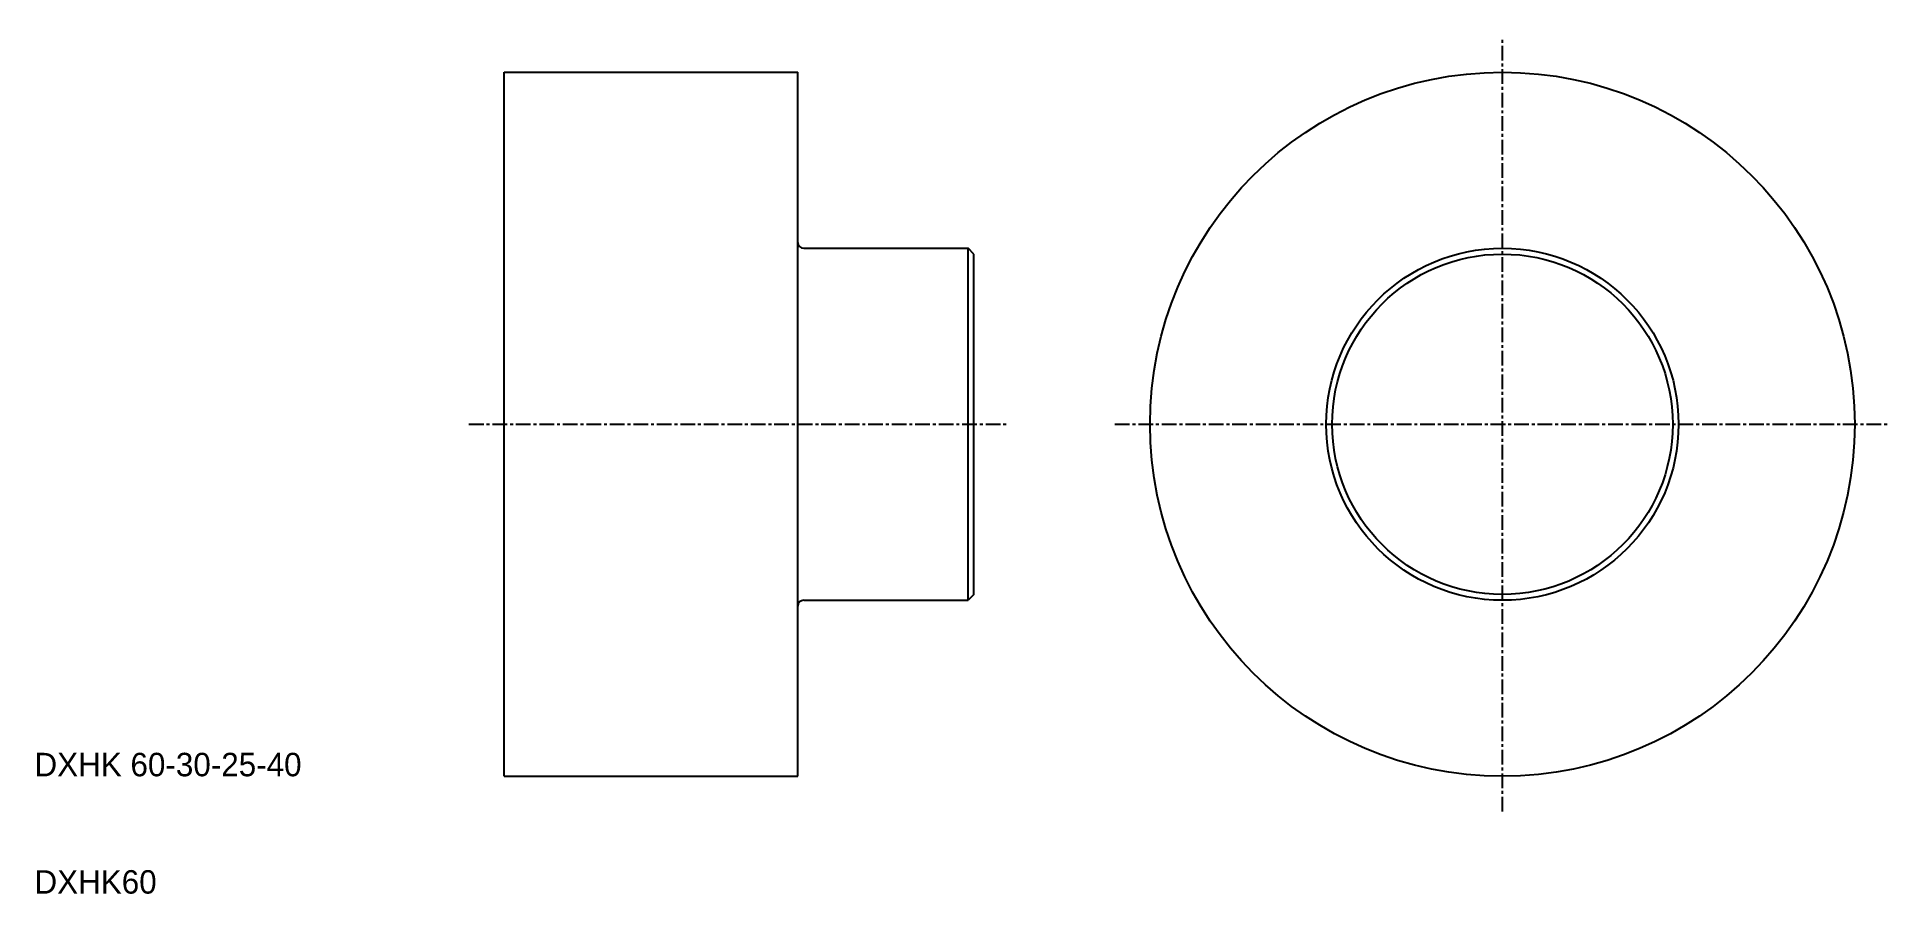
# Model space of a CAD drawing. Extents: x 10 to 168, y 10 to 83.
import ezdxf

# ---------------------------------------------------------------- set-up
doc = ezdxf.new("R2010")
doc.units = 0
doc.linetypes.add('CENTER', pattern=[2, 1.25, -0.25, 0.25, -0.25])
doc.layers.get('0').update_dxf_attribs({"linetype": 'CONTINUOUS'})
doc.layers.add('CENTER', color=1, linetype='CENTER')

msp = doc.modelspace()

# ---------------------------------------------------------------- linework, layer by layer
at = {"color": 7, "linetype": 'CONTINUOUS'}
for p, q in [((50, 20), (50, 80)), ((50, 80), (75, 80)), ((75, 65.5), (75, 80)), ((75, 34.5), (75, 65.5)), ((75.5, 65), (89.5, 65)), ((89.5, 35), (89.5, 65)), ((90, 64.5), (89.5, 65)), ((90, 35.5), (90, 64.5)), ((75.5, 35), (89.5, 35)), ((90, 35.5), (89.5, 35)), ((75, 20), (75, 34.5)), ((50, 20), (75, 20))]:
    msp.add_line(p, q, dxfattribs=at)
for radius in [30, 15, 14.5]:
    msp.add_circle((135, 50), radius, dxfattribs=at)
for centre, start, end in [((75.5, 65.5), 180, 270), ((75.5, 34.5), 90, 180)]:
    msp.add_arc(centre, 0.5, start, end, dxfattribs=at)
at = {"layer": 'CENTER', "color": 1, "linetype": 'CENTER'}
for p, q in [((135, 17), (135, 83)), ((47, 50), (93, 50)), ((102, 50), (168, 50))]:
    msp.add_line(p, q, dxfattribs=at)

# ---------------------------------------------------------------- texts
at = {"color": 7, "linetype": 'CONTINUOUS'}
for s, p in [('DXHK 60-30-25-40', (10, 20)), ('DXHK60', (10, 10))]:
    msp.add_text(s, height=2, dxfattribs=at).set_placement(p)

doc.saveas('drawing.dxf')
